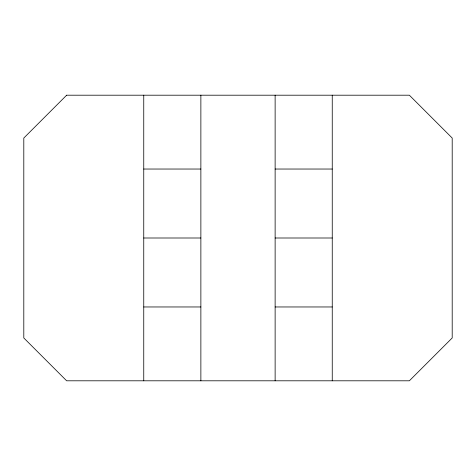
<?xml version="1.0" encoding="UTF-8"?>
<svg xmlns="http://www.w3.org/2000/svg" width="476" height="476" viewBox="0 0 476 476"><rect width="100%" height="100%" fill="white"/><g stroke="black" fill="none" stroke-linecap="round" stroke-linejoin="round"><path stroke-width="0.71" d="M143.752 169.034L200.872 169.034M275.128 169.034L332.248 169.034M143.752 238L200.872 238M275.128 238L332.248 238M143.752 306.966L200.872 306.966M275.128 306.966L332.248 306.966M332.248 95.2L332.248 380.8M275.128 95.2L275.128 380.8M200.872 95.2L200.872 380.8M143.752 95.2L143.752 380.8M66.64 95.2L23.8 138.04L23.8 337.96L66.64 380.8L409.36 380.8L452.2 337.96L452.2 138.04L409.36 95.2L66.64 95.2"/></g></svg>
